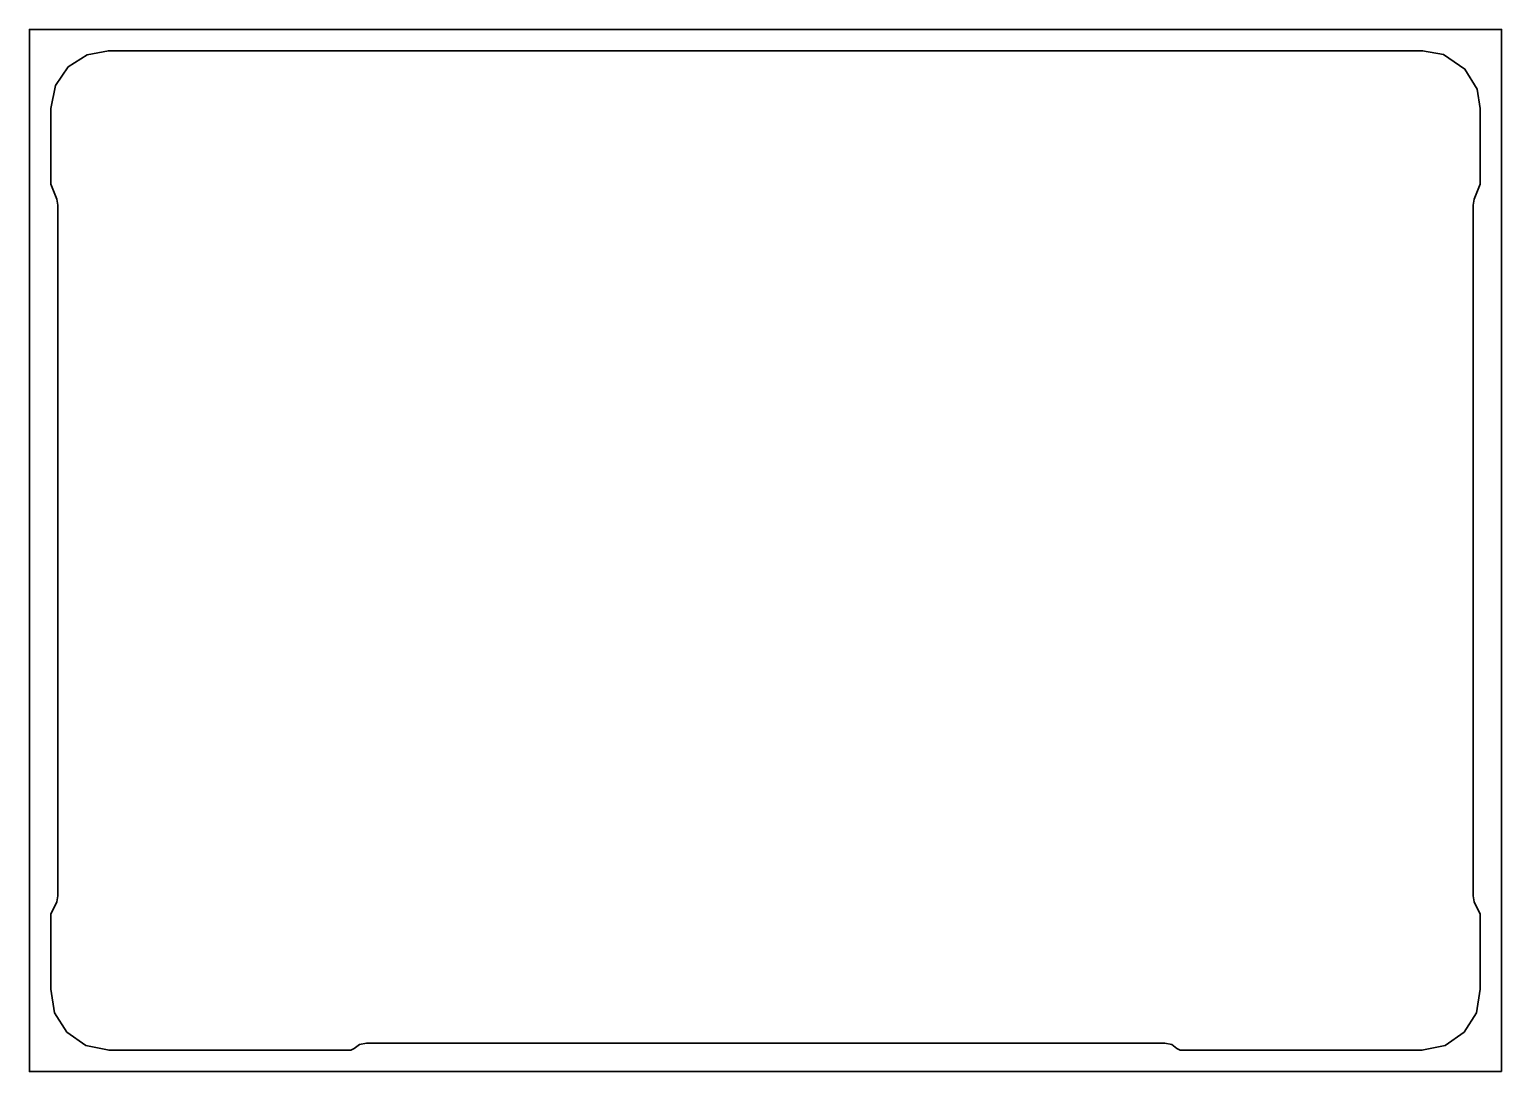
# Model space of a CAD drawing. Header units: millimetres. Extents: x -155 to 365, y -35 to 333.
import ezdxf

# ---------------------------------------------------------------- set-up
doc = ezdxf.new("R2010")
doc.units = ezdxf.units.MM
doc.header["$MEASUREMENT"] = 0
doc.layers.get('0').update_dxf_attribs({"lineweight": 0})
doc.layers.add('Safety', color=7, linetype='Continuous', lineweight=0)

msp = doc.modelspace()

# ---------------------------------------------------------------- linework, layer by layer
at = {"color": 250, "lineweight": 35, "true_color": 0x1d1d1b}
msp.add_lwpolyline([(246.09, -25.25), (248.56, -25.68), (250.39, -27.17), (251.57, -27.77), (336.95, -27.77), (345.11, -26.02), (351.9, -21.33), (356.25, -14.52), (357.56, -6.13), (357.56, 20.26), (355.33, 24.7), (355.04, 26.78), (355.04, 270.61), (355.33, 272.69), (357.56, 278.02), (357.56, 304.77), (356.41, 311.52), (352.12, 318.64), (344.53, 323.79), (337.17, 325.16), (-126.91, 325.16), (-134.38, 323.75), (-141.09, 319.42), (-145.63, 312.87), (-147.3, 304.77), (-147.3, 278.02), (-145.08, 272.69), (-144.78, 270.61), (-144.78, 26.78), (-145.08, 24.7), (-147.3, 20.26), (-147.3, -6.13), (-146, -14.52), (-141.64, -21.33), (-134.86, -26.02), (-126.7, -27.77), (-41.32, -27.77), (-40.13, -27.17), (-38.3, -25.68), (-35.83, -25.25)], close=True, dxfattribs=at)
at = {"layer": 'Safety', "color": 250, "lineweight": 35, "true_color": 0x1d1d1b}
msp.add_lwpolyline([(365.06, -35.27), (-154.8, -35.27), (-154.8, 332.66), (365.06, 332.66)], close=True, dxfattribs=at)

doc.saveas('drawing.dxf')
